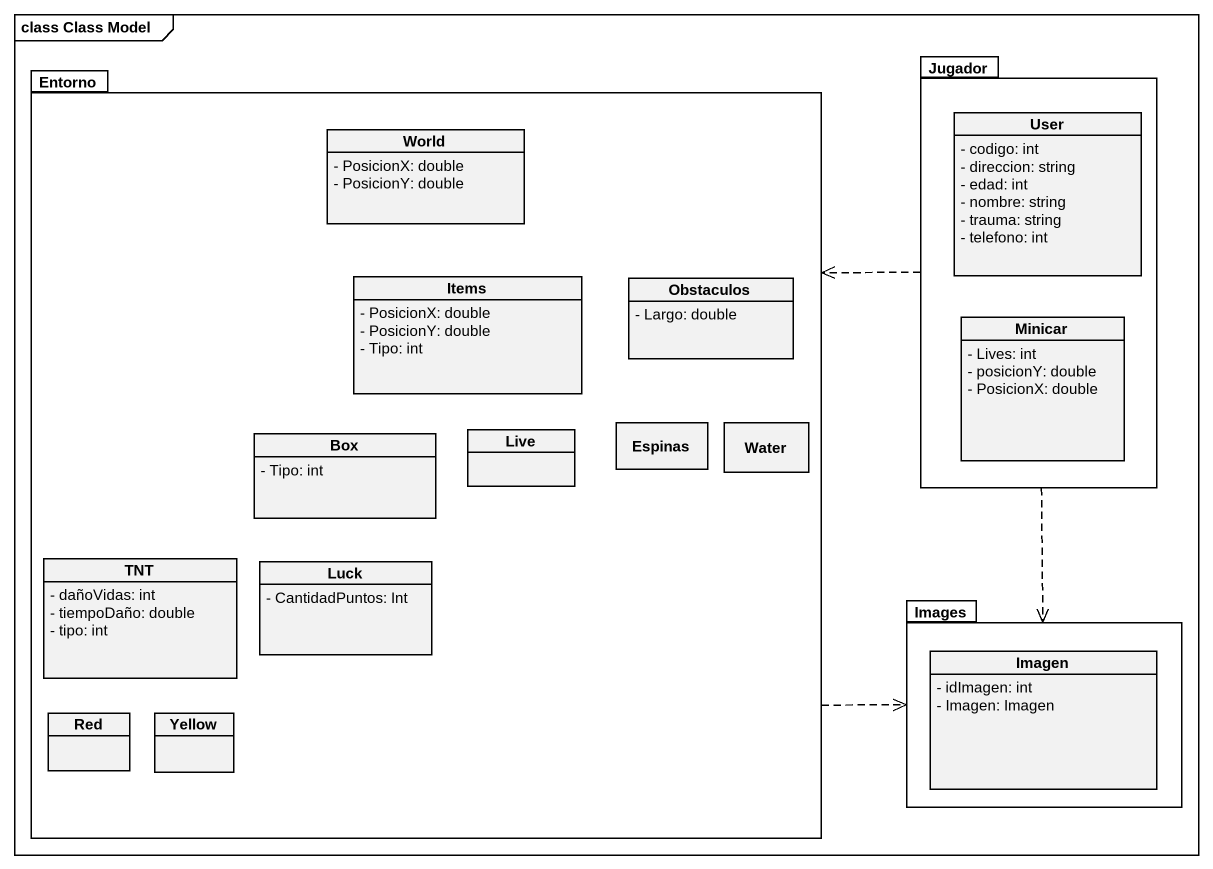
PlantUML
@startuml
mainframe class Class Model
hide circle
hide empty members
skinparam classAttributeIconSize 0
package Entorno {
  class World {
    - PosicionX: double
    - PosicionY: double
  }
  class Items {
    - PosicionX: double
    - PosicionY: double
    - Tipo: int
  }
  class Obstaculos {
    - Largo: double
  }
  class Live
  class Espinas
  class Water
  class "Box" as Box_ {
    - Tipo: int
  }
  class TNT {
    - dañoVidas: int
    - tiempoDaño: double
    - tipo: int
  }
  class Luck {
    - CantidadPuntos: Int
  }
  class Red
  class Yellow
}
package Jugador {
  class User {
    - codigo: int
    - direccion: string
    - edad: int
    - nombre: string
    - trauma: string
    - telefono: int
  }
  class Minicar {
    - Lives: int
    - posicionY: double
    - PosicionX: double
  }
}
package Images {
  class Imagen {
    - idImagen: int
    - Imagen: Imagen
  }
}
Entorno .right.> Images
Jugador .left.> Entorno
Jugador ..> Images
@enduml
